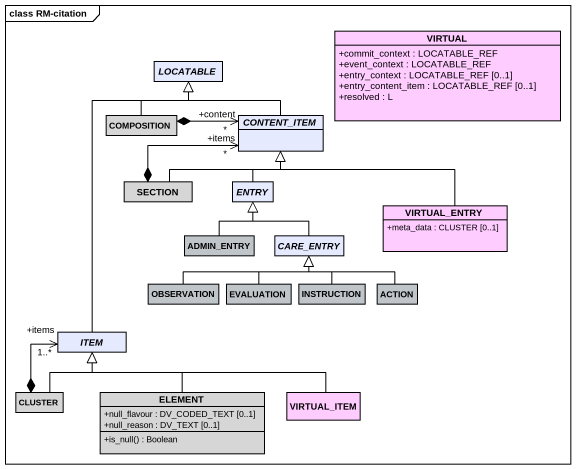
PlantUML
@startuml
mainframe class RM-citation
hide circle
hide empty members
skinparam classAttributeIconSize 0
class VIRTUAL #FFCCFF {
  +commit_context : LOCATABLE_REF
  +event_context : LOCATABLE_REF
  +entry_context : LOCATABLE_REF [0..1]
  +entry_content_item : LOCATABLE_REF [0..1]
  +resolved : L
}
abstract class LOCATABLE #E5EAFF
class COMPOSITION #D6D6D6
abstract class CONTENT_ITEM #E5EAFF
class SECTION #D6D6D6
abstract class ENTRY #E5EAFF
class VIRTUAL_ENTRY #FFCCFF {
  +meta_data : CLUSTER [0..1]
}
class ADMIN_ENTRY #C0C5CA
abstract class CARE_ENTRY #E5EAFF
class OBSERVATION #C0C5CA
class EVALUATION #C0C5CA
class INSTRUCTION #C0C5CA
class "ACTION" as ACTION_ #C0C5CA
abstract class ITEM #E5EAFF
class CLUSTER #D6D6D6
class ELEMENT #D6D6D6 {
  +null_flavour : DV_CODED_TEXT [0..1]
  +null_reason : DV_TEXT [0..1]
  +is_null() : Boolean
}
class VIRTUAL_ITEM #FFCCFF
COMPOSITION -up-|> LOCATABLE
COMPOSITION *-right-> "+content\n*" CONTENT_ITEM
CONTENT_ITEM -up-|> LOCATABLE
SECTION -right-|> CONTENT_ITEM
SECTION *-right-> "+items\n*" CONTENT_ITEM
ENTRY -up-|> CONTENT_ITEM
VIRTUAL_ENTRY -left-|> CONTENT_ITEM
ADMIN_ENTRY -up-|> ENTRY
CARE_ENTRY -up-|> ENTRY
OBSERVATION -right-|> CARE_ENTRY
EVALUATION -up-|> CARE_ENTRY
INSTRUCTION -up-|> CARE_ENTRY
ACTION_ -left-|> CARE_ENTRY
ITEM -up-|> LOCATABLE
CLUSTER -up-|> ITEM
CLUSTER *-up-> "+items\n1..*" ITEM
ELEMENT -up-|> ITEM
VIRTUAL_ITEM -left-|> ITEM
@enduml
